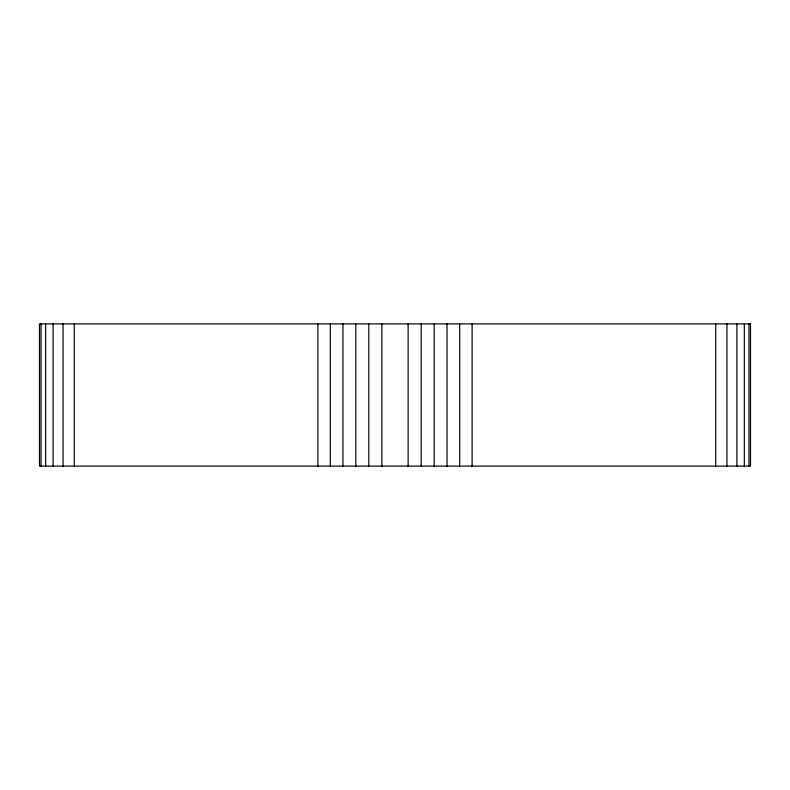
<?xml version="1.0" encoding="UTF-8"?>
<svg xmlns="http://www.w3.org/2000/svg" width="790" height="790" viewBox="0 0 790 790"><rect width="100%" height="100%" fill="white"/><g stroke="black" fill="none" stroke-linecap="round" stroke-linejoin="round"><path stroke-width="1.19" d="M748.94 323.9L748.94 466.1M744.328 323.9L744.328 466.1M736.892 323.9L736.892 466.1M726.948 323.9L726.948 466.1M715.72 323.9L715.72 466.1M472.114 323.9L472.114 466.1M459.691 323.9L459.691 466.1M447.031 323.9L447.031 466.1M434.184 323.9L434.184 466.1M421.198 323.9L421.198 466.1M408.124 323.9L408.124 466.1M381.876 323.9L381.876 466.1M368.802 323.9L368.802 466.1M355.816 323.9L355.816 466.1M342.969 323.9L342.969 466.1M330.309 323.9L330.309 466.1M317.886 323.9L317.886 466.1M74.28 323.9L74.28 466.1M63.052 323.9L63.052 466.1M53.108 323.9L53.108 466.1M45.672 323.9L45.672 466.1M41.06 323.9L41.06 466.1M750.5 323.9L39.5 323.9L39.5 466.1L750.5 466.1L750.5 323.9"/></g></svg>
